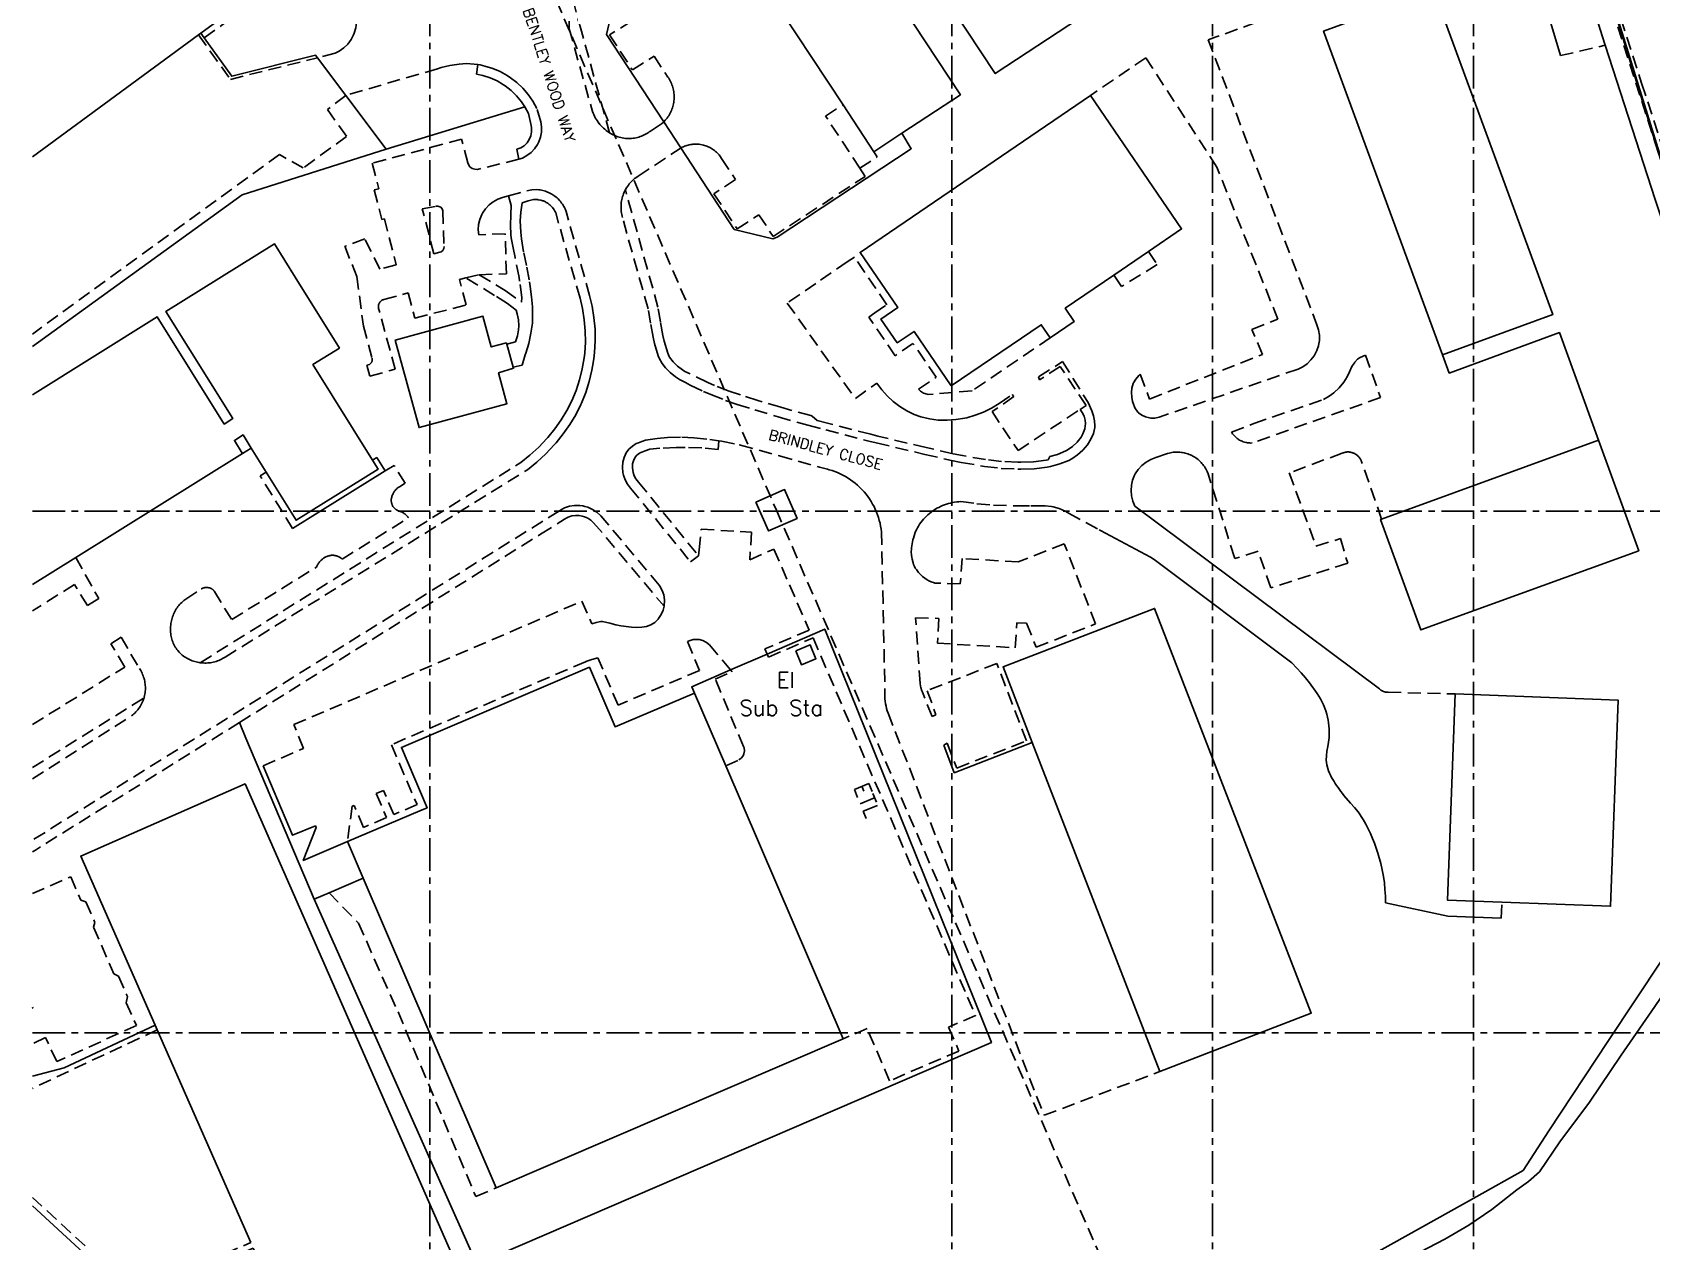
# Model space of a CAD drawing. Extents: x 380524 to 381571, y 430951 to 432014.
# Drawn here: x 380523.8 to 380834.1, y 431459.9 to 431691.8 of the extents above; entities that cross this region are included whole.
import ezdxf

# ---------------------------------------------------------------- set-up
doc = ezdxf.new("R2010")
doc.units = 0
doc.header["$LTSCALE"] = 5
doc.header["$MEASUREMENT"] = 0
doc.linetypes.add('CENTER', pattern=[2, 1.25, -0.25, 0.25, -0.25])
doc.linetypes.add('DASHED', pattern=[0.75, 0.5, -0.25])
for name, color, linetype in [('G8010001', 8, 'CONTINUOUS'), ('G8010021', 8, 'DASHED'), ('G8010030', 8, 'CONTINUOUS'), ('G8010032', 8, 'DASHED'), ('G8010059', 4, 'CONTINUOUS'), ('G8010572', 8, 'CENTER'), ('G8011000', 8, 'CONTINUOUS'), ('G8011009', 8, 'CONTINUOUS'), ('permit boundary', 80, 'CONTINUOUS')]:
    doc.layers.add(name, color=color, linetype=linetype)
doc.styles.get("Standard").update_dxf_attribs({"font": 'SIMPLEX.SHX'})

msp = doc.modelspace()

# ---------------------------------------------------------------- linework, layer by layer
at = {"layer": 'G8010001'}
for points in [[(380556.13, 431691.6), (380572.87, 431703.89), (380536.69, 431753.16)], [(380664.14, 431713.17), (380674.97, 431720.31), (380701.65, 431679.81), (380690.42, 431672.41)], [(380740.66, 431705.14), (380708.34, 431683.85), (380689.12, 431713.03)], [(380679.17, 431677.87), (380664.31, 431700.42)], [(380794.05, 431629.92), (380771.25, 431692), (380792.37, 431699.76)], [(380792.37, 431699.76), (380815.17, 431637.67), (380794.05, 431629.92)], [(380523.84, 431667.9), (380555.68, 431691.28)], [(380555.68, 431691.28), (380556.13, 431691.6)], [(380726.59, 431679.69), (380682.45, 431649.58), (380689.66, 431639.01), (380686.42, 431636.8), (380689.55, 431632.25), (380692.78, 431634.45), (380699.92, 431623.98), (380717.14, 431635.72), (380718.86, 431633.21)], [(380737.68, 431649.74), (380744.06, 431654.09), (380726.59, 431679.69)], [(380685.08, 431668.89), (380679.17, 431677.87)], [(380690.42, 431672.41), (380685.08, 431668.89)], [(380588.99, 431609.77), (380577.59, 431628.08), (380582.68, 431631.25), (380574.22, 431644.83), (380570.24, 431651.21), (380549.44, 431638.26), (380562.24, 431617.72), (380560.59, 431616.68), (380547.78, 431637.22), (380523.84, 431622.3)], [(380731.08, 431645.24), (380737.68, 431649.74)], [(380718.86, 431633.21), (380723.49, 431636.35), (380721.76, 431638.88), (380731.08, 431645.24)], [(380614.74, 431631.96), (380614.66, 431632.24), (380611.77, 431631.46), (380610.17, 431637.34), (380593.38, 431632.78), (380597.94, 431615.99), (380614.77, 431620.56), (380613.16, 431626.52), (380616.03, 431627.39), (380615.97, 431627.6)], [(380615.97, 431627.6), (380614.74, 431631.96)], [(380564.12, 431611), (380564.06, 431611.11), (380562.54, 431613.55), (380564.2, 431614.58), (380565.78, 431612.04)], [(380782.38, 431598.47), (380782.19, 431598.4), (380789.89, 431577.22), (380831.63, 431592.39), (380823.93, 431613.58)], [(380823.93, 431613.58), (380782.38, 431598.47)], [(380532.15, 431591.08), (380564.12, 431611)], [(380565.78, 431612.04), (380568.63, 431607.47)], [(380568.63, 431607.47), (380574.38, 431598.24), (380590.08, 431608.02), (380588.99, 431609.77)], [(380523.84, 431585.89), (380532.15, 431591.08)], [(380715.44, 431555.6), (380709.83, 431570.11), (380738.86, 431581.34), (380768.88, 431503.77), (380739.85, 431492.53)], [(380584.21, 431536.62), (380598.06, 431542.52), (380599.48, 431543.13), (380594.55, 431554.67), (380630.59, 431570.06), (380635.51, 431558.64), (380650.73, 431565.08)], [(380650.73, 431565.08), (380656.71, 431551.16)], [(380796.45, 431564.93), (380794.97, 431525.42), (380805.4, 431525.03)], [(380805.4, 431525.03), (380826.24, 431524.25), (380827.72, 431563.74), (380796.45, 431564.93)], [(380739.85, 431492.53), (380715.44, 431555.6)], [(380656.71, 431551.16), (380679.2, 431498.81)], [(380547.37, 431501.41), (380533.12, 431533.84), (380538.05, 431536.01), (380564.59, 431547.68), (380610.22, 431443.84), (380578.75, 431430.01), (380566.16, 431458.67)], [(380587.21, 431529.64), (380584.21, 431536.62)], [(380612.72, 431470.25), (380587.21, 431529.64)], [(380547.75, 431500.54), (380547.37, 431501.41)], [(380565.68, 431459.77), (380547.75, 431500.54)], [(380679.2, 431498.81), (380612.72, 431470.25)]]:
    msp.add_lwpolyline(points, dxfattribs=at)
at = {"layer": 'G8010021'}
for points in [[(380766.15, 431898.08), (380766.2, 431897.8), (380768.1, 431888.1), (380770.9, 431878.2), (380779.6, 431850), (380784.4, 431834.8), (380794.7, 431801), (380804.5, 431768.7), (380815.3, 431735.4), (380820.6, 431718.9), (380827.1, 431698), (380832.2, 431682), (380837.3, 431666.3), (380843.3, 431647.5), (380847.6, 431633.4), (380848.21, 431631.37)], [(380585.4, 431691.32), (380584.9, 431690.38), (380584.26, 431689.53), (380583.5, 431688.79), (380582.64, 431688.17), (380581.88, 431687.76), (380578.47, 431686.91)], [(380626.67, 431693.89), (380626.67, 431692.74), (380626.69, 431692.47), (380631.16, 431676.61), (380631.28, 431676.3), (380631.41, 431676), (380631.55, 431675.7), (380631.7, 431675.4), (380631.87, 431675.12), (380632.04, 431674.84), (380632.23, 431674.57), (380632.58, 431674.12), (380632.8, 431673.87), (380633.03, 431673.63), (380633.26, 431673.4), (380633.51, 431673.18), (380633.76, 431672.97), (380634.03, 431672.77), (380634.44, 431672.49)], [(380609.18, 431685.58), (380608.47, 431685.7), (380607.02, 431685.77), (380605.59, 431685.68), (380603.85, 431685.42), (380602.14, 431685), (380601.48, 431684.8), (380583.91, 431679.67)], [(380614.82, 431683.5), (380613.46, 431684.25), (380612.04, 431684.86), (380610.56, 431685.31), (380609.65, 431685.51), (380609.18, 431685.58)], [(380617.07, 431667.44), (380617.75, 431667.67), (380618.61, 431668.13), (380619.4, 431668.72), (380620.08, 431669.43), (380620.63, 431670.24), (380620.9, 431670.76), (380621.22, 431671.68), (380621.4, 431672.65), (380621.41, 431673.63), (380621.27, 431674.6), (380620.5, 431677.2), (380619.73, 431678.58), (380618.82, 431679.88), (380617.81, 431681.06), (380616.69, 431682.13), (380615.46, 431683.08), (380614.82, 431683.5)], [(380644.82, 431674.61), (380644.72, 431674.51), (380644.37, 431674.2), (380642.28, 431672.84), (380642.05, 431672.67), (380641.82, 431672.52), (380641.58, 431672.37), (380641.34, 431672.23), (380641.09, 431672.1), (380640.84, 431671.99), (380640.58, 431671.88), (380640.31, 431671.78), (380640.05, 431671.7), (380639.78, 431671.62), (380639.51, 431671.56), (380639.23, 431671.51), (380638.95, 431671.47), (380638.67, 431671.44), (380638.36, 431671.42), (380638.06, 431671.42), (380637.76, 431671.43), (380637.46, 431671.45), (380637.16, 431671.49), (380636.86, 431671.54), (380636.57, 431671.61), (380636.28, 431671.68), (380635.99, 431671.77), (380635.71, 431671.87), (380635.43, 431671.98), (380635.15, 431672.11), (380634.88, 431672.24), (380634.44, 431672.49)], [(380637.47, 431661.57), (380637.56, 431661.74), (380637.71, 431661.99), (380637.87, 431662.24), (380638.04, 431662.47), (380638.22, 431662.7), (380638.41, 431662.92), (380638.6, 431663.13), (380638.81, 431663.34), (380639.02, 431663.53), (380639.24, 431663.72), (380639.47, 431663.9), (380639.91, 431664.2), (380647.94, 431669.51), (380648.1, 431669.6)], [(380631.18, 431627.68), (380631.44, 431629.21), (380631.57, 431630.41), (380631.69, 431632.63), (380631.65, 431634.86), (380631.45, 431637.08), (380631.09, 431639.29), (380630.62, 431641.3), (380626.1, 431657.44), (380625.9, 431657.92), (380625.79, 431658.16), (380625.66, 431658.39), (380625.53, 431658.61), (380625.39, 431658.83), (380625.24, 431659.05), (380625.08, 431659.25), (380624.92, 431659.46), (380624.56, 431659.84), (380624.37, 431660.02), (380624.18, 431660.19), (380623.97, 431660.35), (380623.76, 431660.5), (380623.35, 431660.77), (380623.12, 431660.9), (380622.89, 431661.02), (380622.41, 431661.22), (380622.17, 431661.31), (380621.92, 431661.39), (380621.67, 431661.46), (380621.41, 431661.52), (380621.16, 431661.57), (380620.9, 431661.6), (380620.49, 431661.64), (380619.54, 431661.59), (380618.61, 431661.39)], [(380644.52, 431628.27), (380643.97, 431629.32), (380643.75, 431629.78), (380643.04, 431632.14), (380642.79, 431633.31), (380642.3, 431635.99), (380641.83, 431638.78), (380636.89, 431656.28), (380636.83, 431656.56), (380636.76, 431656.84), (380636.71, 431657.13), (380636.67, 431657.42), (380636.65, 431657.71), (380636.63, 431658), (380636.63, 431658.29), (380636.64, 431658.58), (380636.66, 431658.87), (380636.69, 431659.15), (380636.73, 431659.44), (380636.79, 431659.73), (380636.86, 431660.01), (380636.93, 431660.29), (380637.02, 431660.56), (380637.12, 431660.84), (380637.23, 431661.1), (380637.42, 431661.49), (380637.47, 431661.57)], [(380770.26, 431631.65), (380769.96, 431630.75), (380769.44, 431629.77), (380768.83, 431628.96), (380768.09, 431628.25), (380767.26, 431627.67), (380766.36, 431627.23), (380739.74, 431617.98), (380738.95, 431617.82), (380738.14, 431617.81), (380737.88, 431617.85), (380737.13, 431618.03), (380736.43, 431618.35), (380735.82, 431618.8), (380735.65, 431618.96), (380735.11, 431619.76)], [(380629.05, 431620.65), (380629.88, 431622.72), (380630.56, 431624.84), (380631.07, 431627.01), (380631.18, 431627.68)], [(380644.52, 431628.27), (380645.13, 431627.48), (380646.05, 431626.54), (380647.07, 431625.71), (380647.83, 431625.23), (380648.99, 431624.62), (380649.91, 431624.14), (380652.44, 431622.93), (380653.81, 431622.34), (380656.67, 431621.22), (380658.89, 431620.45), (380662.26, 431619.39), (380666.73, 431618.06), (380672.46, 431616.46), (380675.86, 431615.55), (380684.14, 431613.42), (380685.55, 431613.07), (380694.82, 431610.87), (380699.97, 431609.69), (380701.81, 431609.32), (380706.3, 431608.54), (380709.45, 431608.18), (380712.66, 431608.03), (380713.27, 431608.03), (380715.78, 431608.11), (380718.26, 431608.43), (380718.9, 431608.56), (380720.72, 431609.02), (380722.44, 431609.72), (380723, 431610.04), (380724.13, 431610.79), (380725.14, 431611.67), (380726, 431612.71), (380726.68, 431613.8), (380727.15, 431614.89), (380727.39, 431616.03), (380727.41, 431616.32), (380727.37, 431617.3), (380727.18, 431618.27), (380726.83, 431619.19), (380726.12, 431620.78)], [(380753.62, 431615.11), (380757.88, 431616.77), (380771.23, 431621.4), (380772.35, 431622.03), (380773.21, 431622.65), (380774.23, 431623.61), (380775.12, 431624.69), (380775.78, 431625.7), (380776.23, 431626.69), (380776.67, 431627.69), (380776.81, 431627.92), (380777.17, 431628.42)], [(380556.01, 431570.93), (380556.05, 431570.92), (380556.33, 431570.89), (380556.6, 431570.87), (380556.88, 431570.86), (380557.15, 431570.86), (380557.43, 431570.87), (380557.7, 431570.9), (380557.97, 431570.93), (380558.25, 431570.97), (380558.51, 431571.03), (380558.78, 431571.09), (380559.04, 431571.17), (380559.3, 431571.26), (380559.56, 431571.35), (380559.81, 431571.46), (380560.05, 431571.58), (380560.29, 431571.72), (380560.53, 431571.86), (380560.76, 431572.01), (380618.72, 431607.92), (380620.53, 431609.39), (380622.24, 431610.99), (380623.84, 431612.69), (380624.18, 431613.08), (380625.55, 431614.79), (380626.81, 431616.59), (380627.95, 431618.46), (380628.94, 431620.41), (380629.05, 431620.65)], [(380641.31, 431613.56), (380640.61, 431613.33), (380640.27, 431613.21), (380639.95, 431613.09), (380639.56, 431612.95), (380638.81, 431612.46), (380638.15, 431611.85), (380637.63, 431611.16), (380637.21, 431610.29), (380636.97, 431609.35), (380636.91, 431608.38), (380637.01, 431607.41)], [(380641.31, 431613.56), (380643.56, 431613.92), (380645.51, 431614.11), (380648.27, 431614.15), (380650.56, 431614.04), (380653.65, 431613.73), (380655.38, 431613.47)], [(380655.38, 431613.47), (380655.91, 431613.39), (380659.29, 431612.71), (380659.51, 431612.66), (380666.99, 431610.56), (380674.64, 431608.43), (380676.21, 431608.01), (380676.53, 431607.93), (380677.07, 431607.76), (380677.6, 431607.57), (380678.13, 431607.36), (380678.64, 431607.13), (380679.15, 431606.88), (380679.65, 431606.61), (380680.13, 431606.32), (380680.6, 431606.01), (380681.06, 431605.68), (380681.51, 431605.33), (380681.94, 431604.97), (380682.36, 431604.58), (380682.86, 431604.08), (380683.24, 431603.66), (380683.6, 431603.22), (380683.94, 431602.77), (380684.26, 431602.31), (380684.56, 431601.83), (380684.85, 431601.34), (380685.11, 431600.84), (380685.36, 431600.33), (380685.58, 431599.81), (380685.78, 431599.28), (380685.96, 431598.75), (380686.12, 431598.21), (380686.26, 431597.66), (380686.38, 431597.1), (380686.47, 431596.55), (380686.54, 431595.99)], [(380735.07, 431600.94), (380734.68, 431601.89), (380734.45, 431602.89), (380734.37, 431603.91), (380734.44, 431604.94), (380734.67, 431605.94), (380735.05, 431606.89), (380735.18, 431607.13), (380735.74, 431607.98), (380736.44, 431608.74), (380737.24, 431609.38), (380738.13, 431609.89), (380739.08, 431610.26), (380739.29, 431610.32), (380741.17, 431610.98), (380741.36, 431611.03)], [(380692.94, 431595.68), (380693.09, 431596.05), (380693.26, 431596.42), (380693.44, 431596.78), (380693.64, 431597.12), (380693.85, 431597.46), (380694.08, 431597.79), (380694.33, 431598.11), (380694.58, 431598.42), (380694.85, 431598.71), (380695.14, 431599), (380695.43, 431599.27), (380695.74, 431599.54), (380696.05, 431599.79), (380696.38, 431600.02), (380696.71, 431600.25), (380697.15, 431600.52), (380697.51, 431600.71), (380697.87, 431600.89), (380698.23, 431601.05), (380698.61, 431601.2), (380698.99, 431601.33), (380699.37, 431601.44), (380699.76, 431601.54), (380700.15, 431601.63), (380700.55, 431601.7), (380700.95, 431601.75), (380701.35, 431601.79), (380701.75, 431601.81), (380704.84, 431601.41), (380708.03, 431601.15), (380711.78, 431600.98), (380712.38, 431600.97), (380715.19, 431601.01), (380716.73, 431601), (380717.93, 431600.98), (380719.12, 431600.88), (380719.45, 431600.82), (380720.61, 431600.48), (380721.72, 431599.98), (380722.2, 431599.71), (380722.4, 431599.57), (380728.28, 431596.41), (380728.52, 431596.29)], [(380629.7, 431600.88), (380629.31, 431600.98), (380628.73, 431601.06), (380627.73, 431601.07), (380626.75, 431600.91), (380625.8, 431600.6), (380625.34, 431600.37), (380624.82, 431600.05), (380523.84, 431536.89)], [(380556.01, 431570.93), (380555.78, 431570.96), (380555.51, 431571.01), (380555.24, 431571.07), (380554.97, 431571.14), (380554.71, 431571.22), (380554.45, 431571.31), (380554.19, 431571.41), (380553.94, 431571.52), (380553.7, 431571.64), (380553.46, 431571.77), (380553.22, 431571.91), (380552.99, 431572.06), (380552.77, 431572.21), (380552.55, 431572.38), (380552.54, 431572.4)], [(380545.23, 431564.19), (380545.26, 431564.31), (380545.35, 431564.65), (380545.4, 431564.92), (380545.44, 431565.19), (380545.47, 431565.46), (380545.49, 431565.73), (380545.5, 431566), (380545.49, 431566.28), (380545.48, 431566.55), (380545.45, 431566.82), (380545.41, 431567.09), (380545.36, 431567.36), (380545.31, 431567.63), (380545.25, 431567.83)], [(380523.84, 431548.66), (380542.85, 431560.75), (380543.07, 431560.92), (380543.27, 431561.1), (380543.47, 431561.28), (380543.67, 431561.48), (380543.85, 431561.68), (380544.03, 431561.89), (380544.19, 431562.11), (380544.35, 431562.33), (380544.5, 431562.56), (380544.64, 431562.8), (380544.77, 431563.04), (380544.89, 431563.28), (380545, 431563.53), (380545.1, 431563.79), (380545.19, 431564.05), (380545.23, 431564.19)]]:
    msp.add_lwpolyline(points, dxfattribs=at)
at = {"layer": 'G8010030'}
for points in [[(380763.4, 431882.8), (380769.1, 431865), (380774.5, 431848.4), (380780.8, 431828), (380786.2, 431810.9), (380792, 431792.8), (380806.6, 431747.7), (380810.6, 431735.1), (380810.7, 431734.8), (380817.3, 431714.5), (380824.7, 431690.9), (380825.22, 431689.28)], [(380816.67, 431687.3), (380764.05, 431863.45), (380727.13, 431848.37), (380691.21, 431831.19), (380689.34, 431830.29)], [(380664.14, 431713.17), (380662.17, 431716.17), (380635.48, 431698.51), (380633.84, 431691.36), (380644.82, 431674.61)], [(380556.77, 431690.7), (380556.13, 431691.6)], [(380578.47, 431686.91), (380578.12, 431687.38), (380562.03, 431683.35), (380556.77, 431690.7)], [(380825.22, 431689.28), (380834.8, 431659.7), (380836.3, 431655.1), (380838.8, 431645.7), (380841.3, 431636.8), (380843.4, 431629.7), (380842.3, 431608.3), (380840.2, 431566), (380839.1, 431541.8), (380837.9, 431516.4), (380836.2, 431514.1), (380825.7, 431498.3), (380814.4, 431481.2), (380809.5, 431473.6), (380800.6, 431468.6), (380784.7, 431459.7), (380770.5, 431451.8), (380765.6, 431449), (380746.05, 431444.76), (380717.57, 431438.54), (380685.32, 431431.25), (380665.92, 431426.55), (380649.93, 431422.39), (380636.07, 431418.65)], [(380583.91, 431679.67), (380578.47, 431686.91)], [(380591.63, 431669.39), (380583.91, 431679.67)], [(380591.63, 431669.39), (380618.2, 431677.5)], [(380644.82, 431674.61), (380648.1, 431669.6)], [(380523.84, 431631.55), (380564.04, 431660.65), (380591.63, 431669.39)], [(380690.42, 431672.41), (380692.23, 431669.44), (380666.53, 431652.49), (380665.72, 431652.19), (380658.34, 431653.99), (380648.1, 431669.6)], [(380823.93, 431613.58), (380816.44, 431634.2), (380795.32, 431626.45), (380794.05, 431629.92)], [(380573.71, 431596.64), (380591.46, 431607.7)], [(380591.46, 431607.7), (380589.87, 431610.25)], [(380662.46, 431601.7), (380667.96, 431604.1), (380670.36, 431598.6), (380664.86, 431596.2), (380662.46, 431601.7)], [(380735.07, 431600.94), (380781.94, 431565.91)], [(380805.28, 431521.98), (380795.05, 431522.36), (380783.12, 431524.91), (380783.1, 431526.18), (380783.02, 431527.45), (380782.9, 431528.71), (380782.72, 431529.96), (380782.49, 431531.21), (380782.21, 431532.45), (380781.66, 431534.39), (380781.35, 431535.35), (380781, 431536.3), (380780.63, 431537.24), (380780.23, 431538.17), (380779.8, 431539.08), (380779.33, 431539.98), (380778.83, 431540.85), (380777.86, 431542.32), (380777.17, 431543.17), (380776.43, 431543.98), (380775.12, 431545.5), (380774.85, 431545.88), (380774.57, 431546.25), (380774.3, 431546.63), (380774.03, 431547), (380773.76, 431547.39), (380773.5, 431547.77), (380773.25, 431548.16), (380773.01, 431548.55), (380772.78, 431548.95), (380772.57, 431549.36), (380772.38, 431549.78), (380772.21, 431550.2), (380772.06, 431550.63), (380771.86, 431551.36), (380771.76, 431552.23), (380771.79, 431553.1), (380771.9, 431553.97), (380772.06, 431554.85), (380772.22, 431555.72), (380772.34, 431556.6), (380772.35, 431557.68), (380772.31, 431558.24), (380772.26, 431558.81), (380772.19, 431559.37), (380772.11, 431559.93), (380772.01, 431560.48), (380771.89, 431561.03), (380771.69, 431561.72), (380771.24, 431562.88), (380770.66, 431563.97), (380770, 431565.02), (380768.54, 431567.04), (380767.78, 431568.03), (380766.99, 431568.98), (380766.15, 431569.9), (380765.17, 431570.89), (380738.82, 431590.74), (380738.12, 431591.13), (380728.52, 431596.29)], [(380609.02, 431455.6), (380707.6, 431498.13), (380675.68, 431577.37), (380664.64, 431572.59)], [(380670.12, 431573.19), (380672.89, 431574.33), (380673.98, 431571.69), (380671.21, 431570.54), (380670.12, 431573.19)], [(380664.64, 431572.59), (380657.6, 431569.54)], [(380657.6, 431569.54), (380650.2, 431566.33), (380650.73, 431565.08)], [(380563.52, 431559.47), (380564.77, 431556.49), (380577.84, 431525.61)], [(380715.44, 431555.6), (380700.49, 431549.83), (380698.46, 431555.1)], [(380584.21, 431536.62), (380575.73, 431533.01), (380578.19, 431539.35), (380578.08, 431539.63), (380573.69, 431537.85), (380568.08, 431551.15)], [(380577.84, 431525.61), (380580.69, 431526.83)], [(380587.21, 431529.64), (380580.69, 431526.83)], [(380577.84, 431525.61), (380609.02, 431455.6)], [(380523.84, 431491.69), (380529.94, 431493.24), (380547.37, 431501.41)], [(380566.16, 431458.67), (380543.43, 431448.77), (380523.84, 431466.8)]]:
    msp.add_lwpolyline(points, dxfattribs=at)
at = {"layer": 'G8010032'}
for points in [[(380545.54, 431880.27), (380666.41, 431600.15)], [(380769, 431879.3), (380771.6, 431870.7), (380775.7, 431857.7), (380779.5, 431845), (380784.5, 431829.6), (380796.2, 431791.7), (380801.3, 431775.5), (380806.7, 431757.7), (380816.8, 431726.5), (380821.3, 431712.5), (380826.5, 431696.4), (380834.8, 431670.6), (380840.4, 431653.1), (380844.4, 431640), (380847.2, 431631), (380848.21, 431631.37)], [(380792.37, 431699.76), (380789.03, 431708.86), (380760.53, 431698.39), (380761.81, 431694.9), (380750.64, 431690.88), (380749.12, 431690.34), (380769.99, 431635.71), (380770.3, 431634.74), (380770.45, 431633.74), (380770.44, 431632.72), (380770.28, 431631.72), (380770.26, 431631.65)], [(380556.77, 431690.7), (380575.41, 431704.39), (380581.49, 431700.95), (380582.53, 431701.72)], [(380582.53, 431701.72), (380584.36, 431699.22), (380584.98, 431698.25), (380585.45, 431697.2), (380585.78, 431696.09), (380585.83, 431695.81), (380585.97, 431694.75), (380585.97, 431693.68), (380585.83, 431692.63), (380585.53, 431691.61), (380585.4, 431691.32)], [(380634.44, 431672.49), (380629.03, 431692.01), (380627.64, 431697.17)], [(380555.68, 431691.28), (380561.8, 431682.76), (380578.47, 431686.91)], [(380638.64, 431693.92), (380634.45, 431691.29), (380638.81, 431684.57), (380642.97, 431687.2), (380645.63, 431683.2), (380645.78, 431682.97), (380645.92, 431682.73), (380646.06, 431682.49), (380646.18, 431682.24), (380646.29, 431681.99), (380646.39, 431681.73), (380646.48, 431681.47), (380646.56, 431681.2), (380646.63, 431680.94), (380646.69, 431680.67), (380646.74, 431680.39), (380646.77, 431680.12), (380646.8, 431679.85), (380646.81, 431679.57), (380646.82, 431679.29), (380646.8, 431678.91), (380646.77, 431678.63), (380646.74, 431678.36), (380646.69, 431678.09), (380646.63, 431677.82), (380646.56, 431677.55), (380646.48, 431677.29), (380646.38, 431677.03), (380646.28, 431676.77), (380646.17, 431676.52), (380646.04, 431676.27), (380645.91, 431676.03), (380645.77, 431675.79), (380645.61, 431675.56), (380645.45, 431675.34), (380645.28, 431675.12), (380645.1, 431674.91), (380644.92, 431674.71), (380644.82, 431674.61)], [(380816.67, 431687.3), (380825.22, 431689.28)], [(380618.2, 431677.5), (380617.54, 431678.47), (380616.62, 431679.6), (380615.59, 431680.61), (380614.45, 431681.51), (380614.13, 431681.73), (380612.88, 431682.46), (380611.56, 431683.05), (380610.17, 431683.49), (380608.97, 431683.74), (380609.18, 431685.58)], [(380735.11, 431619.76), (380734.76, 431620.67), (380734.67, 431620.98), (380734.5, 431621.84), (380734.44, 431622.72), (380734.53, 431623.58), (380734.78, 431624.42), (380734.84, 431624.55), (380735.27, 431625.31), (380735.84, 431625.98), (380736.14, 431626.25), (380737.91, 431621.47), (380759.56, 431630.03), (380757.52, 431634.83), (380762.5, 431636.77), (380750.8, 431665.95), (380737.18, 431686.91), (380726.59, 431679.69)], [(380583.91, 431679.67), (380583.87, 431679.66), (380580.37, 431676.98), (380584.06, 431671.82), (380575.72, 431665.78), (380571.16, 431668.33), (380523.84, 431633.94)], [(380617.07, 431667.44), (380616.68, 431669.38), (380617.41, 431669.64), (380618.06, 431670.04), (380618.62, 431670.57), (380619.06, 431671.21), (380619.37, 431671.95), (380619.51, 431672.71), (380619.49, 431673.48), (380619.42, 431673.88), (380618.91, 431676.19), (380618.2, 431677.5)], [(380682.41, 431665.71), (380675.83, 431675.73), (380679.17, 431677.87)], [(380617.07, 431667.44), (380617.06, 431667.43), (380609.11, 431665.49), (380608.59, 431665.51), (380608.1, 431665.68), (380607.69, 431665.99), (380607.39, 431666.42), (380607.25, 431666.77), (380606.09, 431671.28), (380588.93, 431666.69), (380590.25, 431661.79), (380589.3, 431661.57), (380590.83, 431655.92), (380591.29, 431656.05), (380593.54, 431647.17), (380590.41, 431646.37), (380587.52, 431652.21), (380583.71, 431650.75), (380586.01, 431644.98), (380587.26, 431635.47), (380588.94, 431629.29), (380588.96, 431629.2), (380588.96, 431629.16), (380588.97, 431629.02), (380588.97, 431628.98), (380588.96, 431628.89), (380588.92, 431628.72), (380588.9, 431628.67), (380588.89, 431628.63), (380588.87, 431628.58), (380588.85, 431628.54), (380588.82, 431628.51), (380588.8, 431628.47), (380588.75, 431628.39), (380588.69, 431628.32), (380588.66, 431628.29), (380588.59, 431628.23), (380588.56, 431628.2), (380588.52, 431628.18), (380588.43, 431628.12), (380587.94, 431627.99), (380588.52, 431625.86), (380593.35, 431627.18), (380590.18, 431638.83), (380590.14, 431639.07), (380590.14, 431639.31), (380590.18, 431639.54), (380590.22, 431639.66), (380590.24, 431639.71), (380590.26, 431639.77), (380590.32, 431639.87), (380590.34, 431639.92), (380590.43, 431640.05), (380590.47, 431640.1), (380590.55, 431640.18), (380590.64, 431640.26), (380590.74, 431640.34), (380590.94, 431640.46), (380591, 431640.48), (380591.05, 431640.5), (380591.17, 431640.54), (380595.86, 431641.82), (380597.15, 431636.99), (380606.95, 431639.5), (380605.7, 431644.38), (380606.89, 431644.68)], [(380648.1, 431669.6), (380648.15, 431669.63), (380648.36, 431669.74), (380648.58, 431669.84), (380648.8, 431669.94), (380649.02, 431670.02), (380649.25, 431670.09), (380649.48, 431670.16), (380649.71, 431670.21), (380649.95, 431670.26), (380650.18, 431670.3), (380650.42, 431670.32), (380650.66, 431670.34), (380650.9, 431670.35), (380651.14, 431670.35), (380651.38, 431670.34), (380651.62, 431670.31), (380651.85, 431670.28), (380652.19, 431670.22), (380652.42, 431670.16), (380652.65, 431670.1), (380652.88, 431670.02), (380653.1, 431669.94), (380653.32, 431669.84), (380653.54, 431669.74), (380653.75, 431669.63), (380653.96, 431669.51), (380654.16, 431669.38), (380654.36, 431669.24), (380654.55, 431669.1), (380654.73, 431668.95), (380654.91, 431668.79), (380655.09, 431668.62), (380655.25, 431668.45), (380655.41, 431668.27), (380655.56, 431668.08), (380655.7, 431667.89), (380655.9, 431667.59), (380658.57, 431663.54), (380654.44, 431660.83), (380658.9, 431654.07), (380663.03, 431656.8), (380665.79, 431652.65), (380683.43, 431664.16), (380682.41, 431665.71)], [(380682.41, 431665.71), (380685.73, 431667.89), (380685.08, 431668.89)], [(380609.47, 431645.31), (380614.66, 431645.48), (380614.45, 431653.17), (380609.37, 431652.94), (380609.28, 431653.94), (380609.35, 431654.94), (380609.58, 431655.92), (380609.95, 431656.85), (380610.1, 431657.12), (380610.66, 431657.95), (380611.35, 431658.68), (380612.14, 431659.3), (380613.02, 431659.78), (380613.89, 431660.1), (380615.04, 431660.41)], [(380609.47, 431645.31), (380614.43, 431642.26), (380617.56, 431640.04), (380617.61, 431640.93), (380617.21, 431644.08), (380617.1, 431644.74), (380616.34, 431648.61), (380615.94, 431650.48), (380615.59, 431652.35), (380615.53, 431652.92), (380615.43, 431654.83), (380615.5, 431656.74), (380615.51, 431656.88), (380615.58, 431658.57), (380615.04, 431660.41)], [(380615.04, 431660.41), (380618.61, 431661.39)], [(380724.58, 431619.46), (380725, 431618.91), (380725.36, 431618.18), (380725.58, 431617.39), (380725.64, 431616.76), (380725.5, 431615.76), (380725.13, 431614.81), (380724.78, 431614.16), (380724.05, 431613.19), (380723.15, 431612.38), (380722.13, 431611.68), (380721.88, 431611.54), (380720.26, 431610.85), (380718.82, 431610.48), (380718.49, 431609.8), (380718.09, 431609.75), (380715.67, 431609.44), (380713.25, 431609.36), (380712.69, 431609.36), (380709.56, 431609.51), (380706.49, 431609.86), (380702.05, 431610.63), (380700.25, 431610.99), (380695.12, 431612.17), (380685.86, 431614.36), (380684.47, 431614.71), (380676.2, 431616.84), (380674.24, 431617.36), (380673.24, 431618.22), (380672.99, 431618.29), (380667.25, 431619.89), (380662.85, 431621.2), (380659.51, 431622.25), (380657.38, 431622.98), (380654.57, 431624.08), (380653.28, 431624.64), (380648.88, 431626.78), (380648.42, 431627.05), (380647.48, 431627.75), (380646.65, 431628.58), (380645.93, 431629.51), (380645.86, 431629.61), (380645.58, 431630.28), (380644.88, 431632.58), (380644.66, 431633.66), (380644.17, 431636.3), (380643.7, 431639.09), (380637.47, 431661.57)], [(380556.01, 431570.93), (380617.41, 431609.3), (380619.19, 431610.73), (380620.87, 431612.27), (380622.43, 431613.93), (380622.58, 431614.11), (380623.92, 431615.75), (380625.15, 431617.48), (380626.26, 431619.28), (380627.21, 431621.12), (380628.03, 431623.11), (380628.7, 431625.15), (380629.21, 431627.24), (380629.57, 431629.36), (380629.67, 431630.24), (380629.81, 431632.39), (380629.78, 431634.54), (380629.6, 431636.68), (380629.26, 431638.81), (380628.78, 431640.79), (380624.12, 431657.15), (380624.05, 431657.3), (380623.97, 431657.46), (380623.89, 431657.61), (380623.8, 431657.76), (380623.5, 431658.18), (380623.39, 431658.31), (380623.27, 431658.44), (380623.15, 431658.56), (380623.02, 431658.68), (380622.89, 431658.79), (380622.75, 431658.9), (380622.61, 431659), (380622.47, 431659.09), (380622.32, 431659.18), (380622.17, 431659.26), (380622.01, 431659.34), (380621.77, 431659.44), (380621.61, 431659.5), (380621.44, 431659.55), (380621.28, 431659.6), (380620.77, 431659.69), (380620.6, 431659.71), (380620.42, 431659.72), (380620.08, 431659.72), (380619.86, 431659.7), (380619.09, 431659.53), (380618.87, 431659.45), (380617.67, 431659.11), (380617.41, 431657.3), (380617.32, 431655.63), (380617.41, 431653.44), (380617.55, 431652.17), (380618, 431649.53), (380618.56, 431646.75), (380619.11, 431643.96), (380619.25, 431643.05), (380619.48, 431641.09), (380619.66, 431639.12), (380619.7, 431637.15), (380619.64, 431636.04), (380619.38, 431634.08), (380618.97, 431632.15), (380618.4, 431630.26), (380618.29, 431629.93), (380617.7, 431627.96), (380615.97, 431627.6)], [(380602.18, 431649.71), (380601.9, 431649.61), (380600.79, 431649.33), (380598.54, 431657.92), (380601.15, 431658.42), (380601.55, 431658.46), (380601.94, 431658.34), (380602.08, 431658.24), (380602.34, 431657.93), (380602.46, 431657.55), (380602.72, 431650.7), (380602.67, 431650.3), (380602.49, 431649.96), (380602.18, 431649.71)], [(380718.86, 431633.21), (380703.9, 431623.06), (380695.47, 431622.34), (380694.82, 431622.52), (380694.59, 431622.62), (380694.03, 431622.99), (380693.66, 431623.36), (380697.04, 431625.67), (380692.57, 431632.14), (380689.14, 431629.76), (380684.13, 431637.18), (380685.26, 431637.97), (380687.57, 431639.55), (380681.34, 431648.67), (380679.98, 431647.8), (380673.98, 431643.65), (380668.46, 431639.88), (380681.53, 431621.57), (380685.68, 431624.53), (380686.6, 431623.24), (380687.64, 431622.06), (380688.8, 431620.99), (380690.05, 431620.04), (380691.4, 431619.22), (380692.82, 431618.54), (380694.06, 431618.09), (380695.71, 431617.67), (380697.4, 431617.45), (380699.11, 431617.41), (380700.81, 431617.54), (380702.5, 431617.82), (380702.87, 431617.9), (380704.52, 431618.35), (380706.12, 431618.96), (380707.65, 431619.71), (380709.11, 431620.6), (380711.61, 431622.34), (380711.9, 431621.94), (380707.74, 431619.07), (380712.7, 431611.59), (380724.58, 431619.46)], [(380737.68, 431649.74), (380739.37, 431647.26), (380732.56, 431643.07), (380731.08, 431645.24)], [(380606.89, 431644.68), (380609.47, 431645.31)], [(380614.74, 431631.96), (380616.43, 431632.47), (380616.79, 431633.59), (380616.99, 431634.74), (380617.04, 431635.49), (380616.98, 431636.66), (380616.76, 431637.81), (380616.56, 431638.49), (380614.88, 431639.78), (380612.42, 431641.34), (380606.89, 431644.68)], [(380777.17, 431628.42), (380777.26, 431628.55), (380777.77, 431629.11), (380778.13, 431629.38), (380778.81, 431629.72), (380779.27, 431629.86), (380782.18, 431621.76), (380757.56, 431613.05), (380757.22, 431613.04), (380757.04, 431613.05), (380756.68, 431613.09), (380756.51, 431613.12), (380756.33, 431613.15), (380755.82, 431613.3), (380755.65, 431613.37), (380755.49, 431613.44), (380755.17, 431613.6), (380754.98, 431613.72), (380754.84, 431613.82), (380754.69, 431613.92), (380754.55, 431614.03), (380754.42, 431614.15), (380754.28, 431614.27), (380754.04, 431614.53), (380753.82, 431614.81), (380753.71, 431614.96), (380753.62, 431615.11)], [(380724.58, 431619.46), (380725.77, 431620.25), (380720.77, 431627.7), (380716.85, 431625.17), (380716.63, 431625.72), (380721.25, 431628.66), (380726.12, 431620.78)], [(380564.12, 431611), (380565.78, 431612.04)], [(380655.38, 431613.47), (380655.23, 431611.82), (380652.09, 431612.09), (380648.95, 431612.2), (380647.21, 431612.19), (380644.07, 431612.05), (380642.16, 431611.89), (380641.24, 431611.54), (380640.91, 431611.42), (380640.6, 431611.31), (380640.42, 431611.24), (380639.98, 431610.96), (380639.56, 431610.57), (380639.26, 431610.17), (380639, 431609.64), (380638.86, 431609.05), (380638.81, 431608.26), (380638.87, 431607.81), (380638.95, 431607.41), (380639.18, 431606.75), (380639.5, 431606.17), (380639.97, 431605.56), (380651.47, 431591.42)], [(380782.38, 431598.47), (380778.52, 431609.5), (380778.48, 431609.61), (380778.43, 431609.71), (380778.38, 431609.82), (380778.33, 431609.92), (380778.27, 431610.02), (380778.21, 431610.11), (380778.14, 431610.21), (380778.07, 431610.3), (380778, 431610.38), (380777.92, 431610.47), (380777.84, 431610.55), (380777.76, 431610.63), (380777.67, 431610.7), (380777.58, 431610.77), (380777.49, 431610.84), (380777.4, 431610.91), (380777.2, 431611.02), (380777.1, 431611.07), (380776.99, 431611.12), (380776.89, 431611.16), (380776.78, 431611.19), (380776.67, 431611.23), (380776.56, 431611.25), (380776.44, 431611.28), (380776.33, 431611.3), (380776.22, 431611.31), (380776.1, 431611.32), (380775.99, 431611.32), (380775.87, 431611.32), (380775.76, 431611.32), (380775.65, 431611.31), (380775.53, 431611.3), (380775.42, 431611.28), (380775.31, 431611.25), (380775.2, 431611.23), (380775.09, 431611.19), (380774.98, 431611.16), (380774.84, 431611.1), (380764.67, 431607.31), (380769.8, 431593.26), (380774.47, 431594.72), (380775.87, 431590.02), (380761.13, 431585.28), (380758.71, 431592.31), (380754.24, 431590.9), (380754.18, 431591.08), (380749.13, 431607.12), (380748.93, 431607.6), (380748.82, 431607.84), (380748.69, 431608.07), (380748.56, 431608.29), (380748.42, 431608.51), (380748.27, 431608.72), (380748.11, 431608.93), (380747.94, 431609.13), (380747.77, 431609.32), (380747.59, 431609.51), (380747.4, 431609.69), (380747.2, 431609.86), (380747, 431610.02), (380746.79, 431610.17), (380746.57, 431610.32), (380746.21, 431610.53), (380745.98, 431610.65), (380745.74, 431610.76), (380745.5, 431610.86), (380745.26, 431610.95), (380745.01, 431611.03), (380744.76, 431611.1), (380744.51, 431611.16), (380744.25, 431611.2), (380744, 431611.24), (380743.74, 431611.27), (380743.48, 431611.29), (380743.22, 431611.3), (380742.7, 431611.28), (380742.44, 431611.26), (380741.92, 431611.18), (380741.67, 431611.12), (380741.36, 431611.03)], [(380552.54, 431572.4), (380552.34, 431572.56), (380552.14, 431572.75), (380551.95, 431572.94), (380551.68, 431573.25), (380551.51, 431573.47), (380551.36, 431573.69), (380551.21, 431573.92), (380551.08, 431574.16), (380550.95, 431574.4), (380550.84, 431574.65), (380550.74, 431574.9), (380550.65, 431575.16), (380550.57, 431575.42), (380550.5, 431575.68), (380550.44, 431575.95), (380550.39, 431576.22), (380550.36, 431576.49), (380550.33, 431576.76), (380550.31, 431577.04), (380550.31, 431577.31), (380550.31, 431577.59), (380550.33, 431577.86), (380550.35, 431578.13), (380550.38, 431578.41), (380550.43, 431578.68), (380550.48, 431578.95), (380550.55, 431579.22), (380550.62, 431579.48), (380550.71, 431579.75), (380550.8, 431580), (380550.9, 431580.26), (380551.02, 431580.51), (380551.14, 431580.75), (380551.27, 431580.99), (380551.41, 431581.23), (380551.56, 431581.45), (380551.72, 431581.68), (380551.89, 431581.89), (380552.06, 431582.1), (380552.25, 431582.29), (380552.45, 431582.48), (380552.65, 431582.66), (380552.86, 431582.84), (380553.25, 431583.11), (380556.19, 431585.06), (380556.26, 431585.1), (380556.33, 431585.14), (380556.4, 431585.17), (380556.48, 431585.21), (380556.55, 431585.24), (380556.63, 431585.26), (380556.7, 431585.29), (380556.78, 431585.31), (380556.86, 431585.32), (380556.94, 431585.34), (380557.02, 431585.35), (380557.1, 431585.35), (380557.18, 431585.36), (380557.25, 431585.36), (380557.33, 431585.35), (380557.41, 431585.35), (380557.49, 431585.34), (380557.62, 431585.31), (380557.69, 431585.29), (380557.77, 431585.27), (380557.85, 431585.25), (380557.92, 431585.22), (380557.99, 431585.19), (380558.07, 431585.15), (380558.14, 431585.11), (380558.21, 431585.07), (380558.27, 431585.03), (380558.34, 431584.98), (380558.4, 431584.94), (380558.46, 431584.88), (380558.52, 431584.83), (380558.58, 431584.77), (380558.63, 431584.72), (380558.72, 431584.6), (380562.03, 431579.18), (380578.27, 431589.26), (380578.34, 431589.41), (380578.41, 431589.56), (380578.5, 431589.7), (380578.58, 431589.84), (380578.68, 431589.98), (380578.78, 431590.11), (380578.88, 431590.24), (380578.99, 431590.37), (380579.14, 431590.52), (380579.23, 431590.61), (380579.33, 431590.7), (380579.42, 431590.78), (380579.52, 431590.86), (380579.63, 431590.94), (380579.73, 431591.01), (380579.84, 431591.08), (380579.95, 431591.15), (380580.06, 431591.21), (380580.27, 431591.3), (380580.38, 431591.34), (380580.49, 431591.38), (380580.59, 431591.41), (380580.7, 431591.44), (380580.81, 431591.46), (380580.92, 431591.48), (380581.04, 431591.5), (380581.15, 431591.51), (380581.26, 431591.52), (380581.37, 431591.52), (380581.55, 431591.51), (380581.66, 431591.5), (380581.77, 431591.49), (380581.88, 431591.47), (380581.99, 431591.44), (380582.1, 431591.41), (380582.21, 431591.38), (380582.32, 431591.34), (380582.42, 431591.3), (380582.52, 431591.25), (380582.62, 431591.2), (380582.72, 431591.14), (380582.82, 431591.08), (380582.91, 431591.02), (380583, 431590.95), (380583.09, 431590.88), (380583.21, 431590.77), (380595.9, 431598.68), (380595.83, 431598.79), (380595.75, 431598.89), (380595.66, 431599), (380595.58, 431599.1), (380595.49, 431599.19), (380595.39, 431599.28), (380595.29, 431599.37), (380595.19, 431599.45), (380595.09, 431599.53), (380594.88, 431599.67), (380594.7, 431599.76), (380594.52, 431599.83), (380594.33, 431599.89), (380594.03, 431600.02), (380593.95, 431600.06), (380593.87, 431600.1), (380593.79, 431600.15), (380593.72, 431600.19), (380593.64, 431600.23), (380593.57, 431600.28), (380593.49, 431600.32), (380593.42, 431600.37), (380593.35, 431600.42), (380593.28, 431600.48), (380593.22, 431600.53), (380593.15, 431600.59), (380593.1, 431600.66), (380593.03, 431600.73), (380592.98, 431600.81), (380592.92, 431600.9), (380592.87, 431600.98), (380592.83, 431601.07), (380592.79, 431601.16), (380592.75, 431601.26), (380592.72, 431601.35), (380592.69, 431601.45), (380592.67, 431601.55), (380592.65, 431601.65), (380592.63, 431601.75), (380592.62, 431601.85), (380592.61, 431602.01), (380592.61, 431602.14), (380592.62, 431602.28), (380592.64, 431602.42), (380592.66, 431602.55), (380592.7, 431602.69), (380592.74, 431602.82), (380592.78, 431602.95), (380592.83, 431603.08), (380592.89, 431603.2), (380592.96, 431603.35), (380593.03, 431603.48), (380593.1, 431603.59), (380593.17, 431603.71), (380593.25, 431603.82), (380593.34, 431603.93), (380593.43, 431604.04), (380593.52, 431604.14), (380593.62, 431604.24), (380593.72, 431604.33), (380593.82, 431604.42), (380593.93, 431604.51), (380594.04, 431604.59), (380594.17, 431604.67), (380595.27, 431605.36), (380593.16, 431608.76), (380591.46, 431607.7)], [(380573.71, 431596.64), (380567.47, 431606.75), (380568.63, 431607.47)], [(380589.87, 431610.25), (380588.99, 431609.77)], [(380637.01, 431607.41), (380637.12, 431606.9), (380637.44, 431605.98), (380637.9, 431605.13), (380638.48, 431604.38), (380649.96, 431590.25), (380651.47, 431591.42)], [(380563.52, 431559.47), (380621.2, 431595.55), (380625.81, 431598.43), (380626.26, 431598.7), (380626.53, 431598.84), (380627.2, 431599.06), (380627.88, 431599.17), (380628.59, 431599.16), (380629.21, 431599.04), (380629.64, 431598.92), (380630.28, 431598.64), (380630.85, 431598.26), (380631.38, 431597.77), (380644.87, 431581.76)], [(380644.87, 431581.76), (380644.91, 431581.91), (380644.97, 431582.83), (380644.96, 431583), (380644.82, 431583.92), (380644.53, 431584.79), (380644.09, 431585.6), (380643.95, 431585.81), (380632.76, 431599.09), (380632.02, 431599.77), (380631.19, 431600.31), (380630.28, 431600.72), (380629.7, 431600.88)], [(380666.41, 431600.15), (380795.05, 431303.75)], [(380651.47, 431591.42), (380651.63, 431592.57), (380651.99, 431596.53), (380661.64, 431595.93), (380661.3, 431590.62), (380665.92, 431592.7), (380672.68, 431577.17), (380664.22, 431573.56), (380664.64, 431572.59)], [(380686.54, 431595.99), (380687.19, 431565.83), (380687.16, 431565.37), (380687.16, 431564.91), (380687.17, 431564.45), (380687.21, 431563.99), (380687.26, 431563.53), (380687.33, 431563.06), (380687.42, 431562.61), (380687.53, 431562.16), (380687.66, 431561.72), (380687.82, 431561.24), (380717.69, 431484.16), (380739.85, 431492.53)], [(380698.46, 431555.1), (380699.1, 431555.49), (380700.99, 431550.74), (380714.32, 431555.93), (380708.63, 431570.79), (380695.32, 431565.56), (380696.97, 431560.93), (380696.24, 431560.62), (380694.38, 431565.27), (380694.29, 431565.52), (380694.1, 431566.15), (380694.04, 431566.41), (380693.96, 431566.94), (380693.08, 431579.52), (380697.55, 431579.42), (380697.3, 431574.66), (380712.17, 431573.79), (380712.5, 431578.57), (380714.36, 431578.51), (380716.18, 431573.89), (380727.56, 431578.37), (380721.57, 431593.71), (380712.71, 431590.24), (380702.03, 431590.9), (380701.64, 431586.07), (380696.77, 431586.19), (380696.51, 431586.27), (380696.26, 431586.36), (380695.77, 431586.58), (380695.29, 431586.83), (380694.84, 431587.13), (380694.42, 431587.45), (380694.02, 431587.81), (380693.65, 431588.21), (380693.48, 431588.41), (380693.22, 431588.77), (380693.02, 431589.08), (380692.85, 431589.4), (380692.7, 431589.73), (380692.58, 431590.07), (380692.39, 431590.77), (380692.33, 431591.13), (380692.29, 431591.49), (380692.26, 431592.23), (380692.27, 431592.6), (380692.3, 431592.97), (380692.41, 431593.72), (380692.56, 431594.45), (380692.66, 431594.82), (380692.94, 431595.68)], [(380532.15, 431591.08), (380536.56, 431583.21), (380534.37, 431581.88), (380531.89, 431585.9), (380523.84, 431580.86)], [(380568.08, 431551.15), (380575.77, 431554.49), (380573.96, 431559.06), (380629.13, 431582.71), (380631.06, 431578.35), (380631.9, 431578.65), (380632.78, 431578.8), (380633.06, 431578.81), (380634.5, 431578.49), (380635.64, 431578.16), (380636.61, 431578.01), (380637.61, 431577.87), (380638.62, 431577.75), (380639.62, 431577.7), (380640.59, 431577.74), (380641.5, 431577.88), (380642.35, 431578.17), (380643.11, 431578.62), (380643.76, 431579.26), (380643.84, 431579.37), (380644.33, 431580.16), (380644.69, 431581.01), (380644.87, 431581.76)], [(380523.84, 431559.06), (380541.54, 431570.09), (380538.87, 431574.56), (380540.86, 431575.84), (380544.34, 431569.81), (380544.6, 431569.4), (380544.73, 431569.16), (380544.85, 431568.92), (380544.96, 431568.67), (380545.06, 431568.41), (380545.16, 431568.16), (380545.24, 431567.89), (380545.25, 431567.83)], [(380657.6, 431569.54), (380653.61, 431574.35), (380653.01, 431574.83), (380652.33, 431575.17), (380651.59, 431575.36), (380651.19, 431575.4), (380650.43, 431575.35), (380649.69, 431575.15), (380649.34, 431574.99), (380651.67, 431569.44), (380636.08, 431562.78), (380632.19, 431571.84), (380631.03, 431571.55), (380630.1, 431571.2), (380629.85, 431571.1), (380592.64, 431555.2), (380597.54, 431543.72), (380593.08, 431541.82), (380591.12, 431546.42), (380589.74, 431545.83), (380591.7, 431541.23), (380587.29, 431539.34), (380585.48, 431543.58), (380585.12, 431543.42), (380584.21, 431536.62)], [(380664.64, 431572.59), (380664.89, 431572), (380673.43, 431575.68), (380704.55, 431503.28), (380699.41, 431501.07), (380701.38, 431496.48), (380688.1, 431490.77), (380683.79, 431500.78), (380679.2, 431498.81)], [(380656.71, 431551.16), (380659.21, 431552.3), (380659.67, 431552.63), (380660.02, 431553.08), (380660.19, 431553.47), (380660.28, 431554.03), (380660.21, 431554.58), (380660.11, 431554.87), (380654.68, 431567.8), (380657.91, 431569.17), (380657.6, 431569.54)], [(380523.84, 431550.82), (380545.23, 431564.19)], [(380781.94, 431565.91), (380782.01, 431565.84), (380782.09, 431565.78), (380782.17, 431565.72), (380782.25, 431565.66), (380782.33, 431565.6), (380782.42, 431565.55), (380782.5, 431565.51), (380782.59, 431565.46), (380782.71, 431565.42), (380782.8, 431565.38), (380782.89, 431565.35), (380782.99, 431565.33), (380783.09, 431565.3), (380783.19, 431565.29), (380783.28, 431565.27), (380783.38, 431565.26), (380783.48, 431565.26), (380783.64, 431565.26), (380796.45, 431564.93)], [(380563.52, 431559.47), (380524.41, 431535.01), (380523.84, 431534.66)], [(380523.84, 431526.65), (380531.19, 431529.89), (380533.13, 431525.42), (380534.1, 431525.09), (380535.8, 431521.15), (380535.58, 431520.21), (380539.46, 431511.26), (380540.33, 431510.85), (380542.05, 431506.93), (380541.78, 431505.75), (380543.76, 431501.38), (380528.52, 431494.45), (380526.35, 431499.06), (380523.84, 431497.87)], [(380580.69, 431526.83), (380586.3, 431521), (380593.9, 431504), (380608.8, 431468.6), (380612.72, 431470.25)], [(380805.28, 431521.98), (380805.4, 431525.03)], [(380523.84, 431504.87), (380523.92, 431504.69)], [(380523.92, 431504.69), (380523.84, 431504.64)], [(380547.75, 431500.54), (380523.84, 431489.32)], [(380523.84, 431468.43), (380543.67, 431450.18), (380565.68, 431459.77)]]:
    msp.add_lwpolyline(points, dxfattribs=at)
at = {"layer": 'G8010059'}
msp.add_lwpolyline([(380786.6, 431456.3), (380794.5, 431460.4), (380799.1, 431463.1), (380803.5, 431466.1), (380808.3, 431469.9), (380810.5, 431471.5), (380812.6, 431473.3), (380816.5, 431479.1), (380822.2, 431486.7), (380828.3, 431495.7), (380834.7, 431505), (380840.3, 431513.2), (380842.54, 431523.52)], dxfattribs=at)
at = {"layer": 'G8010572', "flags": 128}
for points in [[(380600, 430951.02), (380600, 431973.67)], [(380700, 430951.02), (380700, 431973.67)], [(380750, 430951.02), (380750, 431973.67)], [(380800, 430951.02), (380800, 431973.67)], [(380523.84, 431600), (381478.62, 431600)], [(380523.84, 431500), (381478.62, 431500)]]:
    msp.add_lwpolyline(points, dxfattribs=at)
at = {"layer": 'permit boundary', "const_width": 0.5, "flags": 128}
msp.add_lwpolyline([(380875.82, 431432.73), (380844.53, 431524.08), (380842.9, 431560.91), (380847.2, 431631), (380804.5, 431768.7)], dxfattribs=at)

# ---------------------------------------------------------------- texts
at = {"layer": 'G8011000'}
for s, rotation, p in [('BENTLEY WOOD WAY', 287.8, (380617.82, 431696.04)), ('BRINDLEY CLOSE', 344.9, (380664.74, 431613.75))]:
    msp.add_text(s, height=2, rotation=rotation, dxfattribs=at).set_placement(p)
at = {"layer": 'G8011009'}
for s, p in [('El', (380666.49, 431566.08)), ('Sub Sta', (380659.33, 431560.77))]:
    msp.add_text(s, height=3, dxfattribs=at).set_placement(p)
msp.add_text('ETL', height=3, rotation=291.8, dxfattribs=at).set_placement((380681.15, 431547.12))

doc.saveas('drawing.dxf')
